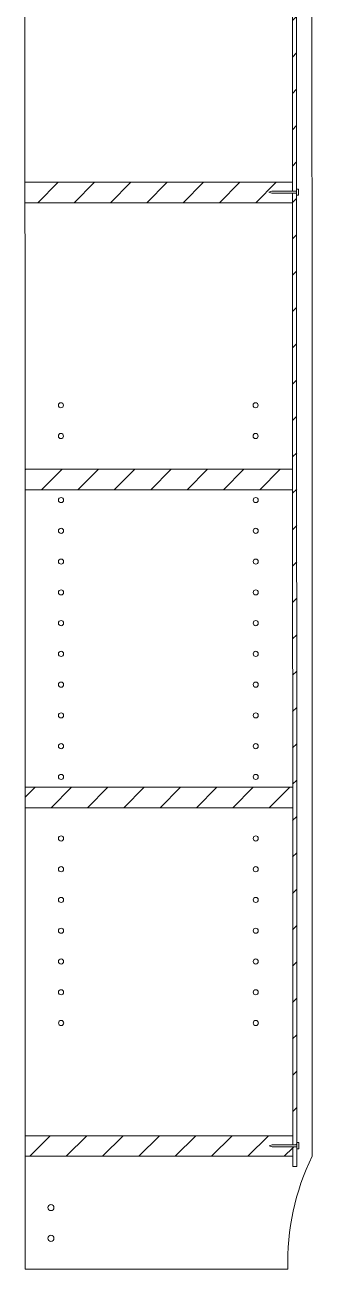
# Model space of a CAD drawing. Header units: millimetres. Extents: x -1085 to 10527, y 119 to 3003.
# Drawn here: x -1085.3 to -1057.3, y 304.6 to 426 of the extents above; entities that cross this region are included whole.
import ezdxf

# ---------------------------------------------------------------- set-up
doc = ezdxf.new("R2010")
doc.units = ezdxf.units.MM
doc.linetypes.add('CONTINUA', pattern=[0])
doc.layers.add('A-FURN', color=2, linetype='Continuous', lineweight=18)
doc.layers.add('LINEE DI SEZIONE', color=4, linetype='Continuous', lineweight=15)
pattern_1 = [(45, (-1768.0086, 33.2973), (-1.7736006, 1.7736006), [])]

msp = doc.modelspace()

# ---------------------------------------------------------------- hatches: boundary and pattern name
at = {"layer": 'LINEE DI SEZIONE'}
h = msp.add_hatch(dxfattribs=at)
h.set_pattern_fill('ANSI31', color=256, scale=0.79)
h.set_pattern_definition(pattern_1)
h.paths.add_polyline_path([(-1059.2, 409.58), (-1061.2, 409.58), (-1061.5, 409.68), (-1061.2, 409.78), (-1059.2, 409.78), (-1059.2, 410.64), (-1085.3, 410.64), (-1085.3, 408.64), (-1059.2, 408.64)])
h.paths.add_polyline_path([(-1059.19, 382.64), (-1085.29, 382.64), (-1085.29, 380.64), (-1059.19, 380.64)])
h.paths.add_polyline_path([(-1059.19, 351.64), (-1085.29, 351.64), (-1085.29, 349.64), (-1059.19, 349.64)])
h.paths.add_polyline_path([(-1059.18, 317.64), (-1085.28, 317.64), (-1085.28, 315.64), (-1059.18, 315.64), (-1059.18, 316.57), (-1061.18, 316.57), (-1061.48, 316.67), (-1061.18, 316.77), (-1059.18, 316.77)])
h.paths.add_polyline_path([(-1059.21, 446.64), (-1085.31, 446.64), (-1085.31, 444.64), (-1059.21, 444.64)])
h.paths.add_polyline_path([(-1059.21, 477.64), (-1085.31, 477.64), (-1085.31, 475.64), (-1059.21, 475.64)])
h.paths.add_polyline_path([(-1059.22, 505.64), (-1085.32, 505.63), (-1085.32, 503.64), (-1059.22, 503.64), (-1059.22, 504.57), (-1061.22, 504.57), (-1061.52, 504.67), (-1061.22, 504.77), (-1059.22, 504.77)])
h.paths.add_polyline_path([(-1057.32, 541.64), (-1058.65, 541.64), (-1058.65, 540.64), (-1058.85, 540.34), (-1059.05, 540.64), (-1059.05, 541.64), (-1062.32, 541.64), (-1085.32, 541.64), (-1085.32, 539.64), (-1057.32, 539.64)])
h.paths.add_polyline_path([(-1057.32, 539.64), (-1059.32, 539.64), (-1059.32, 505.64), (-1059.22, 505.64), (-1057.32, 505.64), (-1057.32, 506.64)])
h = msp.add_hatch(dxfattribs=at)
h.set_pattern_fill('ANSI31', color=256, scale=0.79)
h.set_pattern_definition(pattern_1)
h.paths.add_polyline_path([(-1058.81, 444.64), (-1059.21, 444.64), (-1059.2, 409.78), (-1058.8, 409.78), (-1058.8, 409.98)])
h = msp.add_hatch(dxfattribs=at)
h.set_pattern_fill('ANSI31', color=256, scale=0.79)
h.set_pattern_definition(pattern_1)
h.paths.add_polyline_path([(-1058.8, 409.38), (-1058.8, 409.38), (-1058.8, 409.58), (-1059.2, 409.58), (-1059.2, 408.64), (-1058.8, 408.64)])
h = msp.add_hatch(dxfattribs=at)
h.set_pattern_fill('ANSI31', color=256, scale=0.79)
h.set_pattern_definition(pattern_1)
h.paths.add_polyline_path([(-1058.8, 408.64), (-1059.2, 408.64), (-1059.19, 380.64), (-1058.79, 380.64)])
h.paths.add_polyline_path([(-1058.79, 380.64), (-1059.19, 380.64), (-1059.19, 349.64), (-1058.79, 349.64)])
h = msp.add_hatch(dxfattribs=at)
h.set_pattern_fill('ANSI31', color=256, scale=0.79)
h.set_pattern_definition(pattern_1)
h.paths.add_polyline_path([(-1058.79, 351.64), (-1059.19, 351.64), (-1059.18, 316.77), (-1058.78, 316.77), (-1058.78, 316.97)])
h = msp.add_hatch(dxfattribs=at)
h.set_pattern_fill('ANSI31', color=256, scale=0.79)
h.set_pattern_definition(pattern_1)
h.paths.add_polyline_path([(-1058.78, 316.37), (-1058.78, 316.37), (-1058.78, 316.57), (-1059.18, 316.57), (-1059.18, 314.64), (-1058.78, 314.64)])
h = msp.add_hatch(dxfattribs=at)
h.set_pattern_fill('ANSI31', color=256, scale=0.79)
h.set_pattern_definition(pattern_1)
h.paths.add_polyline_path([(-1058.78, 316.37), (-1058.78, 316.37), (-1058.78, 316.57), (-1059.18, 316.57), (-1059.18, 314.64), (-1058.78, 314.64)])

# ---------------------------------------------------------------- linework, layer by layer
at = {"layer": 'A-FURN', "linetype": 'CONTINUA', "ltscale": 0.1}
for p, q in [((-1058.82, 505.64), (-1058.78, 314.64)), ((-1059.22, 504.57), (-1059.2, 409.78)), ((-1059.2, 409.58), (-1059.18, 316.77)), ((-1059.18, 316.57), (-1059.18, 314.64)), ((-1058.78, 314.64), (-1059.18, 314.64)), ((-1059.65, 304.64), (-1085.28, 304.64))]:
    msp.add_line(p, q, dxfattribs=at)
at = {"layer": 'A-FURN'}
for p, q in [((-1059.2, 410.64), (-1085.3, 410.64)), ((-1061.2, 409.78), (-1061.5, 409.68)), ((-1061.5, 409.68), (-1061.2, 409.58)), ((-1058.8, 409.78), (-1061.2, 409.78)), ((-1058.8, 409.58), (-1061.2, 409.58)), ((-1058.6, 409.98), (-1058.8, 409.98)), ((-1058.8, 409.98), (-1058.8, 409.38)), ((-1058.8, 409.38), (-1058.6, 409.38)), ((-1058.6, 409.38), (-1058.6, 409.98)), ((-1059.2, 408.64), (-1085.3, 408.64)), ((-1059.19, 382.64), (-1085.29, 382.64)), ((-1059.19, 380.64), (-1085.29, 380.64)), ((-1059.19, 351.64), (-1085.29, 351.64)), ((-1059.19, 349.64), (-1085.29, 349.64)), ((-1059.18, 317.64), (-1085.28, 317.64)), ((-1061.18, 316.77), (-1061.48, 316.67)), ((-1058.78, 316.77), (-1061.18, 316.77)), ((-1058.58, 316.97), (-1058.78, 316.97)), ((-1058.78, 316.97), (-1058.78, 316.37)), ((-1058.58, 316.37), (-1058.58, 316.97)), ((-1059.18, 315.64), (-1085.28, 315.64)), ((-1061.48, 316.67), (-1061.18, 316.57)), ((-1058.78, 316.57), (-1061.18, 316.57)), ((-1058.78, 316.37), (-1058.58, 316.37))]:
    msp.add_line(p, q, dxfattribs=at)
msp.add_lwpolyline([(-1085.28, 304.64), (-1085.32, 506.64), (-1085.32, 541.64)], dxfattribs=at)
at = {"layer": 'A-FURN', "linetype": 'CONTINUA', "ltscale": 0.1}
msp.add_lwpolyline([(-1057.32, 541.64), (-1057.32, 506.64), (-1057.28, 315.64)], dxfattribs=at)
for centre, radius in [((-1081.8, 388.89), 0.25), ((-1062.8, 388.89), 0.25), ((-1081.8, 385.89), 0.25), ((-1062.8, 385.89), 0.25), ((-1081.79, 379.64), 0.25), ((-1062.79, 379.64), 0.25), ((-1081.79, 376.64), 0.25), ((-1062.79, 376.64), 0.25), ((-1081.79, 373.64), 0.25), ((-1062.79, 373.64), 0.25), ((-1081.79, 370.64), 0.25), ((-1062.79, 370.64), 0.25), ((-1081.79, 367.64), 0.25), ((-1062.79, 367.64), 0.25), ((-1081.79, 364.64), 0.25), ((-1062.79, 364.64), 0.25), ((-1081.79, 361.64), 0.25), ((-1062.79, 361.64), 0.25), ((-1081.79, 358.64), 0.25), ((-1062.79, 358.64), 0.25), ((-1081.79, 355.64), 0.25), ((-1062.79, 355.64), 0.25), ((-1081.79, 352.64), 0.25), ((-1062.79, 352.64), 0.25), ((-1081.79, 346.64), 0.25), ((-1062.79, 346.64), 0.25), ((-1081.79, 343.64), 0.25), ((-1062.79, 343.64), 0.25), ((-1081.79, 340.64), 0.25), ((-1062.79, 340.64), 0.25), ((-1081.79, 337.64), 0.25), ((-1062.79, 337.64), 0.25), ((-1081.79, 334.64), 0.25), ((-1062.79, 334.64), 0.25), ((-1081.79, 331.64), 0.25), ((-1062.79, 331.64), 0.25), ((-1081.78, 328.64), 0.25), ((-1062.78, 328.64), 0.25), ((-1082.78, 310.64), 0.3), ((-1082.78, 307.64), 0.3)]:
    msp.add_circle(centre, radius, dxfattribs=at)
msp.add_arc((-1036.36, 305.38), 23.3, 153.8641, 181.8076, dxfattribs=at)

doc.saveas('drawing.dxf')
